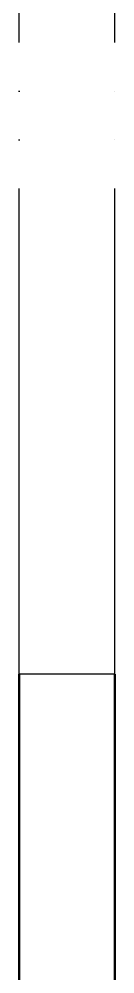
# Model space of a CAD drawing. Header units: millimetres. Extents: x 44692 to 659456, y -26273 to 14445.
# Drawn here: x 154890 to 154990, y -8943 to -7944 of the extents above; entities that cross this region are included whole.
import ezdxf

# ---------------------------------------------------------------- set-up
doc = ezdxf.new("R2010")
doc.units = ezdxf.units.MM
doc.header["$LTSCALE"] = 100
doc.linetypes.add('DIVIDEX2', pattern=[6.604, 5.08, -0.508, 0, -0.508, 0, -0.508])
doc.layers.add('Paredes', color=7, linetype='Continuous', lineweight=50)
doc.layers.add('Puertas', color=43, linetype='DIVIDEX2')

msp = doc.modelspace()

# ---------------------------------------------------------------- linework, layer by layer
at = {"layer": 'Paredes'}
for p, q in [((154889.94, -10371.917), (154889.94, -8629.274)), ((154989.94, -8629.274), (154989.94, -10371.917))]:
    msp.add_line(p, q, dxfattribs=at)
at = {"layer": 'Puertas'}
for p, q in [((154889.94, -8629.274), (154889.94, -7729.274)), ((154989.94, -8629.274), (154989.94, -7729.274)), ((154989.94, -8629.274), (154889.94, -8629.274))]:
    msp.add_line(p, q, dxfattribs=at)

doc.saveas('drawing.dxf')
